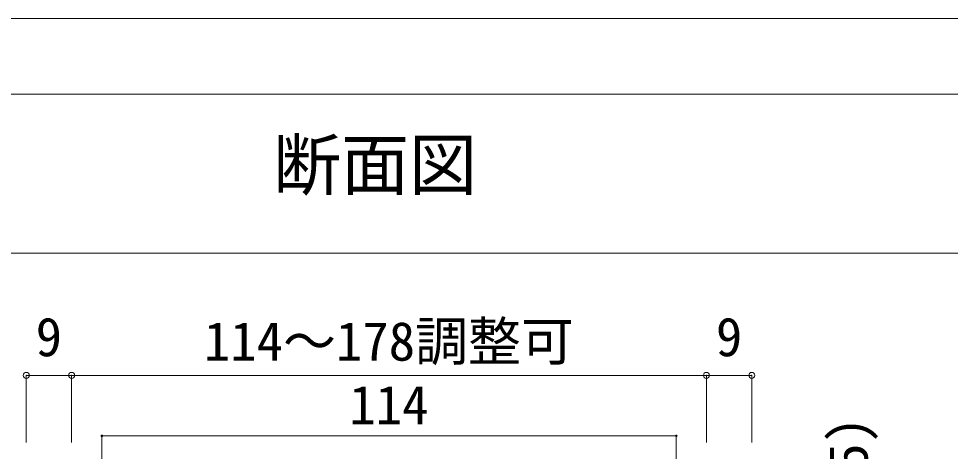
# Model space of a CAD drawing. Units: millimetres on the paper, enlarged 10 times, with parts at other scales. Extents: x -2000 to 2000, y -1385 to 1385.
# Drawn here: x -1030 to -414, y 1099 to 1385 of the extents above; entities that cross this region are included whole.
import ezdxf
from ezdxf.enums import TextEntityAlignment as Align

# ---------------------------------------------------------------- set-up
doc = ezdxf.new("R2010")
doc.units = ezdxf.units.MM
doc.header["$LTSCALE"] = 10
doc.header["$PDMODE"] = 32
doc.header["$PDSIZE"] = 4
doc.layers.add('1-1_0', color=7, linetype='Continuous', lineweight=20)
doc.layers.add('2-0_18', color=7, linetype='Continuous', lineweight=20)
doc.styles.add('ＭＳ ゴシック', font='')
doc.styles.get('ＭＳ ゴシック').set_extended_font_data('MS Gothic')

msp = doc.modelspace()

# ---------------------------------------------------------------- linework, layer by layer
at = {"layer": '1-1_0'}
for p, q in [((-1950, 1335), (380, 1335)), ((-1950, 1335), (380, 1335)), ((-1950, 1230), (380, 1230)), ((-1950, 1230), (380, 1230))]:
    msp.add_line(p, q, dxfattribs=at)
msp.add_lwpolyline([(2000, -1385), (2000, 1385), (-2000, 1385), (-2000, -1385)], dxfattribs=at)
at = {"layer": '2-0_18', "color": 4, "lineweight": 9}
for p, q in [((-1025, 1104.71), (-1025, 1149.07)), ((-995, 1149.07), (-1025, 1149.07)), ((-995, 1104.71), (-995, 1149.07)), ((-575, 1149.07), (-545, 1149.07)), ((-545, 1104.71), (-545, 1149.07)), ((-595, 1072.71), (-595, 1109.13))]:
    msp.add_line(p, q, dxfattribs=at)
for points in [[(-995, 1149.07), (-575, 1149.07), (-575, 1104.71)], [(-975, 1072.71), (-975, 1109.13), (-595, 1109.13)]]:
    msp.add_lwpolyline(points, dxfattribs=at)
for centre, start, end in [((-975, 1109.13), 0, 180), ((-595, 1109.13), 0, 180), ((-975, 1109.13), 180, 0), ((-595, 1109.13), 180, 0)]:
    msp.add_arc(centre, 0.521, start, end, dxfattribs=at)
at = {"layer": '2-0_18', "color": 4}
for p in [(-1025, 1149.07), (-995, 1149.07), (-575, 1149.07), (-545, 1149.07)]:
    msp.add_point(p, dxfattribs=at)

# ---------------------------------------------------------------- texts
at = {"layer": '1-1_0', "style": 'ＭＳ ゴシック'}
msp.add_text('断面図', height=32.99, dxfattribs=at).set_placement((-861.74, 1261.98), align=Align.BOTTOM_LEFT)
at = {"layer": '2-0_18', "style": 'ＭＳ ゴシック'}
for s, p in [('9', (-1018.75, 1154.07)), ('114～178調整可', (-907.5, 1151.15)), ('9', (-568.75, 1154.07)), ('114', (-811.25, 1109.13))]:
    msp.add_text(s, height=25.66, dxfattribs=at).set_placement(p, align=Align.BOTTOM_LEFT)
msp.add_text('24(35)', height=25.66, rotation=90, dxfattribs=at).set_placement((-460.67, 1016.82), align=Align.BOTTOM_LEFT)

doc.saveas('drawing.dxf')
